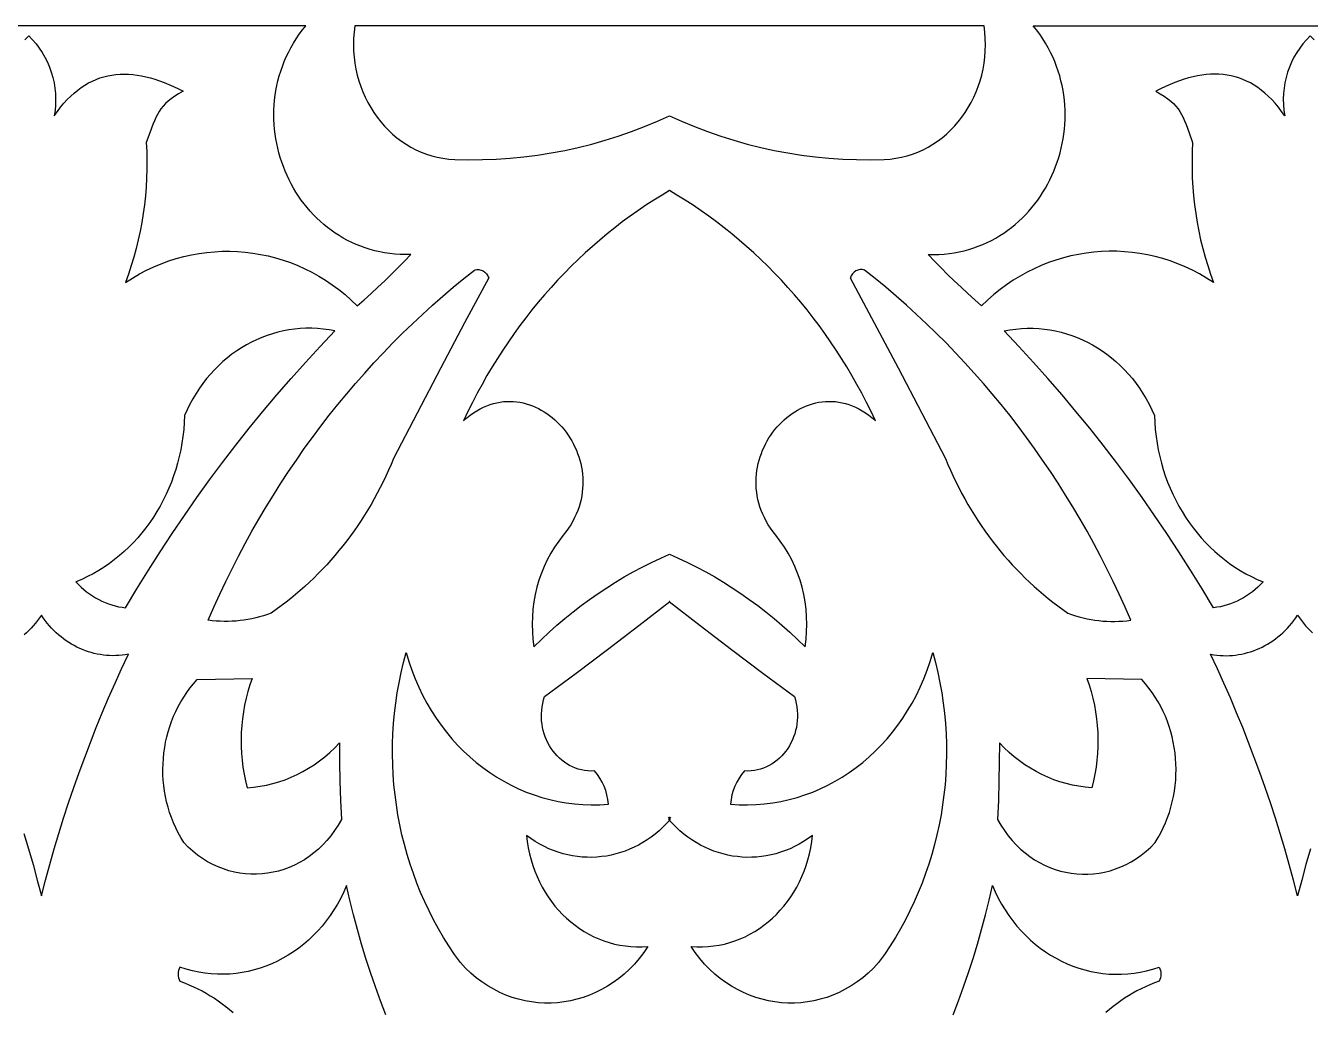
# Model space of a CAD drawing. Extents: x -3069 to -2029, y 258 to 1298.
# Drawn here: x -2593.2 to -2505.4, y 355.4 to 422.8 of the extents above; entities that cross this region are included whole.
import ezdxf

# ---------------------------------------------------------------- set-up
doc = ezdxf.new("R2010")
doc.units = 0
doc.layers.add('LAYER_1', color=18, linetype='CONTINUOUS')

msp = doc.modelspace()

# ---------------------------------------------------------------- linework, layer by layer
at = {"layer": 'LAYER_1'}
for points in [[(-2593.243, 421.8), (-2592.983, 422.063), (-2592.723, 421.799), (-2592.482, 421.52), (-2592.259, 421.227), (-2592.054, 420.92), (-2591.87, 420.601), (-2591.705, 420.271), (-2591.56, 419.931), (-2591.435, 419.582), (-2591.332, 419.225), (-2591.251, 418.861), (-2591.191, 418.491), (-2591.155, 418.117), (-2591.14, 417.738), (-2591.15, 417.357), (-2591.183, 416.975), (-2591.241, 416.592), (-2591.022, 416.898), (-2590.8, 417.186), (-2590.574, 417.456), (-2590.345, 417.707), (-2590.111, 417.941), (-2589.874, 418.156), (-2589.633, 418.355), (-2589.389, 418.536), (-2589.14, 418.7), (-2588.888, 418.847), (-2588.632, 418.977), (-2588.373, 419.092), (-2588.11, 419.19), (-2587.843, 419.272), (-2587.572, 419.338), (-2587.298, 419.389), (-2587.02, 419.425), (-2586.739, 419.445), (-2586.454, 419.451), (-2586.165, 419.443), (-2585.873, 419.42), (-2585.577, 419.382), (-2585.278, 419.331), (-2584.975, 419.266), (-2584.668, 419.188), (-2584.358, 419.097), (-2584.045, 418.992), (-2583.727, 418.875), (-2583.407, 418.745), (-2583.083, 418.603), (-2582.755, 418.448), (-2582.424, 418.282), (-2582.734, 418.107), (-2583.007, 417.937), (-2583.247, 417.771), (-2583.457, 417.605), (-2583.641, 417.437), (-2583.802, 417.265), (-2583.944, 417.086), (-2584.07, 416.898), (-2584.184, 416.699), (-2584.29, 416.486), (-2584.391, 416.257), (-2584.49, 416.01), (-2584.699, 415.448), (-2584.945, 414.784), (-2584.915, 414.172), (-2584.901, 413.561), (-2584.904, 412.95), (-2584.922, 412.34), (-2584.956, 411.731), (-2585.006, 411.124), (-2585.072, 410.519), (-2585.153, 409.916), (-2585.251, 409.315), (-2585.364, 408.717), (-2585.492, 408.123), (-2585.636, 407.532), (-2585.796, 406.945), (-2585.97, 406.363), (-2586.161, 405.784), (-2586.367, 405.211), (-2585.893, 405.514), (-2585.412, 405.794), (-2584.923, 406.05), (-2584.427, 406.283), (-2583.924, 406.493), (-2583.416, 406.679), (-2582.904, 406.842), (-2582.387, 406.983), (-2581.866, 407.1), (-2581.343, 407.194), (-2580.817, 407.266), (-2580.29, 407.315), (-2579.763, 407.341), (-2579.235, 407.344), (-2578.708, 407.325), (-2578.183, 407.283), (-2577.659, 407.219), (-2577.139, 407.133), (-2576.621, 407.024), (-2576.108, 406.893), (-2575.6, 406.74), (-2575.097, 406.565), (-2574.6, 406.368), (-2574.111, 406.149), (-2573.629, 405.908), (-2573.155, 405.646), (-2572.69, 405.361), (-2572.235, 405.055), (-2571.791, 404.727), (-2571.357, 404.378), (-2570.935, 404.008), (-2570.526, 403.616), (-2570.051, 404.033), (-2569.581, 404.457), (-2569.116, 404.887), (-2568.656, 405.323), (-2568.202, 405.764), (-2567.752, 406.212), (-2567.309, 406.666), (-2566.87, 407.126), (-2567.239, 407.121), (-2567.602, 407.13), (-2567.959, 407.153), (-2568.311, 407.19), (-2568.657, 407.241), (-2568.997, 407.304), (-2569.331, 407.38), (-2569.659, 407.469), (-2569.981, 407.569), (-2570.296, 407.682), (-2570.605, 407.806), (-2570.907, 407.941), (-2571.202, 408.087), (-2571.49, 408.244), (-2571.771, 408.411), (-2572.045, 408.588), (-2572.311, 408.775), (-2572.57, 408.971), (-2572.821, 409.176), (-2573.064, 409.39), (-2573.3, 409.612), (-2573.527, 409.843), (-2573.747, 410.081), (-2573.958, 410.326), (-2574.16, 410.579), (-2574.354, 410.839), (-2574.54, 411.105), (-2574.716, 411.378), (-2574.883, 411.656), (-2575.042, 411.941), (-2575.191, 412.23), (-2575.33, 412.525), (-2575.461, 412.824), (-2575.581, 413.128), (-2575.692, 413.436), (-2575.793, 413.747), (-2575.883, 414.062), (-2575.964, 414.381), (-2576.034, 414.702), (-2576.094, 415.026), (-2576.143, 415.352), (-2576.182, 415.68), (-2576.21, 416.009), (-2576.226, 416.34), (-2576.232, 416.672), (-2576.226, 417.005), (-2576.209, 417.338), (-2576.18, 417.671), (-2576.14, 418.004), (-2576.088, 418.336), (-2576.024, 418.668), (-2575.948, 418.998), (-2575.86, 419.327), (-2575.76, 419.654), (-2575.647, 419.979), (-2575.521, 420.302), (-2575.383, 420.622), (-2575.232, 420.939), (-2575.068, 421.253), (-2574.89, 421.563), (-2574.7, 421.869), (-2574.496, 422.171), (-2574.279, 422.469), (-2574.047, 422.761), (-2592.984, 422.761), (-2611.921, 422.761)], [(-2505.145, 421.8), (-2505.405, 422.063), (-2505.665, 421.799), (-2505.906, 421.52), (-2506.129, 421.227), (-2506.333, 420.92), (-2506.518, 420.601), (-2506.683, 420.271), (-2506.828, 419.931), (-2506.952, 419.582), (-2507.055, 419.225), (-2507.137, 418.861), (-2507.196, 418.491), (-2507.233, 418.117), (-2507.247, 417.738), (-2507.238, 417.357), (-2507.205, 416.975), (-2507.147, 416.592), (-2507.366, 416.898), (-2507.588, 417.186), (-2507.813, 417.456), (-2508.043, 417.707), (-2508.276, 417.941), (-2508.514, 418.156), (-2508.755, 418.355), (-2508.999, 418.536), (-2509.248, 418.7), (-2509.5, 418.847), (-2509.755, 418.977), (-2510.015, 419.092), (-2510.278, 419.19), (-2510.545, 419.272), (-2510.815, 419.338), (-2511.09, 419.389), (-2511.367, 419.425), (-2511.649, 419.445), (-2511.934, 419.451), (-2512.223, 419.443), (-2512.515, 419.42), (-2512.811, 419.382), (-2513.11, 419.331), (-2513.413, 419.266), (-2513.72, 419.188), (-2514.03, 419.097), (-2514.343, 418.992), (-2514.66, 418.875), (-2514.981, 418.745), (-2515.305, 418.603), (-2515.633, 418.448), (-2515.964, 418.282), (-2515.654, 418.107), (-2515.381, 417.937), (-2515.141, 417.771), (-2514.931, 417.605), (-2514.747, 417.437), (-2514.586, 417.265), (-2514.444, 417.086), (-2514.318, 416.898), (-2514.204, 416.699), (-2514.098, 416.486), (-2513.997, 416.257), (-2513.898, 416.01), (-2513.689, 415.448), (-2513.443, 414.784), (-2513.473, 414.172), (-2513.486, 413.561), (-2513.484, 412.95), (-2513.466, 412.34), (-2513.432, 411.731), (-2513.382, 411.124), (-2513.316, 410.519), (-2513.234, 409.916), (-2513.137, 409.315), (-2513.024, 408.717), (-2512.896, 408.123), (-2512.752, 407.532), (-2512.592, 406.945), (-2512.417, 406.363), (-2512.227, 405.784), (-2512.021, 405.211), (-2512.494, 405.514), (-2512.976, 405.794), (-2513.465, 406.05), (-2513.961, 406.283), (-2514.464, 406.493), (-2514.972, 406.679), (-2515.484, 406.842), (-2516.001, 406.983), (-2516.522, 407.1), (-2517.045, 407.194), (-2517.571, 407.266), (-2518.097, 407.315), (-2518.625, 407.341), (-2519.153, 407.344), (-2519.68, 407.325), (-2520.205, 407.283), (-2520.729, 407.219), (-2521.249, 407.133), (-2521.767, 407.024), (-2522.28, 406.893), (-2522.788, 406.74), (-2523.291, 406.565), (-2523.787, 406.368), (-2524.277, 406.149), (-2524.759, 405.908), (-2525.233, 405.646), (-2525.698, 405.361), (-2526.153, 405.055), (-2526.597, 404.727), (-2527.031, 404.378), (-2527.453, 404.008), (-2527.862, 403.616), (-2528.337, 404.033), (-2528.807, 404.457), (-2529.272, 404.887), (-2529.732, 405.323), (-2530.186, 405.764), (-2530.635, 406.212), (-2531.079, 406.666), (-2531.517, 407.126), (-2531.149, 407.121), (-2530.786, 407.13), (-2530.429, 407.153), (-2530.077, 407.19), (-2529.731, 407.241), (-2529.391, 407.304), (-2529.056, 407.38), (-2528.729, 407.469), (-2528.407, 407.569), (-2528.092, 407.682), (-2527.783, 407.806), (-2527.481, 407.941), (-2527.186, 408.087), (-2526.898, 408.244), (-2526.617, 408.411), (-2526.343, 408.588), (-2526.077, 408.775), (-2525.818, 408.971), (-2525.567, 409.176), (-2525.323, 409.39), (-2525.088, 409.612), (-2524.86, 409.843), (-2524.641, 410.081), (-2524.43, 410.326), (-2524.228, 410.579), (-2524.034, 410.839), (-2523.848, 411.105), (-2523.672, 411.378), (-2523.505, 411.656), (-2523.346, 411.941), (-2523.197, 412.23), (-2523.058, 412.525), (-2522.927, 412.824), (-2522.807, 413.128), (-2522.696, 413.436), (-2522.595, 413.747), (-2522.504, 414.062), (-2522.424, 414.381), (-2522.354, 414.702), (-2522.294, 415.026), (-2522.245, 415.352), (-2522.206, 415.68), (-2522.178, 416.009), (-2522.162, 416.34), (-2522.156, 416.672), (-2522.162, 417.005), (-2522.179, 417.338), (-2522.207, 417.671), (-2522.248, 418.004), (-2522.3, 418.336), (-2522.364, 418.668), (-2522.44, 418.998), (-2522.528, 419.327), (-2522.628, 419.654), (-2522.741, 419.979), (-2522.867, 420.302), (-2523.005, 420.622), (-2523.156, 420.939), (-2523.32, 421.253), (-2523.498, 421.563), (-2523.688, 421.869), (-2523.892, 422.171), (-2524.109, 422.469), (-2524.34, 422.761), (-2505.404, 422.761), (-2486.467, 422.761)], [(-2593.308, 367.544), (-2592.992, 366.488), (-2592.687, 365.428), (-2592.396, 364.364), (-2592.117, 363.294), (-2591.838, 364.364), (-2591.546, 365.428), (-2591.242, 366.488), (-2590.926, 367.544), (-2590.597, 368.595), (-2590.255, 369.64), (-2589.902, 370.681), (-2589.536, 371.717), (-2589.157, 372.747), (-2588.767, 373.772), (-2588.364, 374.791), (-2587.95, 375.805), (-2587.523, 376.813), (-2587.084, 377.814), (-2586.633, 378.81), (-2586.171, 379.799), (-2586.385, 379.763), (-2586.6, 379.735), (-2586.814, 379.715), (-2587.028, 379.704), (-2587.241, 379.701), (-2587.453, 379.706), (-2587.665, 379.72), (-2587.875, 379.742), (-2588.084, 379.771), (-2588.292, 379.809), (-2588.498, 379.855), (-2588.702, 379.908), (-2588.904, 379.969), (-2589.104, 380.038), (-2589.301, 380.114), (-2589.496, 380.197), (-2589.688, 380.288), (-2589.877, 380.387), (-2590.064, 380.492), (-2590.246, 380.605), (-2590.426, 380.724), (-2590.601, 380.851), (-2590.773, 380.984), (-2590.941, 381.124), (-2591.104, 381.271), (-2591.264, 381.425), (-2591.418, 381.585), (-2591.568, 381.751), (-2591.713, 381.924), (-2591.853, 382.103), (-2591.988, 382.288), (-2592.117, 382.48), (-2592.246, 382.288), (-2592.381, 382.103), (-2592.521, 381.924), (-2592.666, 381.751), (-2592.816, 381.585), (-2592.97, 381.425), (-2593.129, 381.271), (-2593.293, 381.124)], [(-2505.396, 366.488), (-2505.7, 365.428), (-2505.992, 364.364), (-2506.271, 363.294), (-2506.55, 364.364), (-2506.842, 365.428), (-2507.146, 366.488), (-2507.462, 367.544), (-2507.791, 368.595), (-2508.132, 369.64), (-2508.486, 370.681), (-2508.852, 371.717), (-2509.23, 372.747), (-2509.621, 373.772), (-2510.023, 374.791), (-2510.438, 375.805), (-2510.865, 376.813), (-2511.304, 377.814), (-2511.755, 378.81), (-2512.217, 379.799), (-2512.003, 379.763), (-2511.788, 379.735), (-2511.574, 379.715), (-2511.36, 379.704), (-2511.147, 379.701), (-2510.935, 379.706), (-2510.723, 379.72), (-2510.513, 379.742), (-2510.304, 379.771), (-2510.096, 379.809), (-2509.89, 379.855), (-2509.686, 379.908), (-2509.484, 379.969), (-2509.284, 380.038), (-2509.087, 380.114), (-2508.892, 380.197), (-2508.7, 380.288), (-2508.51, 380.387), (-2508.324, 380.492), (-2508.142, 380.605), (-2507.962, 380.724), (-2507.787, 380.851), (-2507.615, 380.984), (-2507.447, 381.124), (-2507.283, 381.271), (-2507.124, 381.425), (-2506.97, 381.585), (-2506.82, 381.751), (-2506.675, 381.924), (-2506.535, 382.103), (-2506.4, 382.288), (-2506.271, 382.48), (-2506.142, 382.288), (-2506.007, 382.103), (-2505.867, 381.924), (-2505.722, 381.751), (-2505.572, 381.585), (-2505.418, 381.425), (-2505.258, 381.271)], [(-2568.576, 355.162), (-2568.944, 356.112), (-2569.294, 357.07), (-2569.628, 358.036), (-2569.944, 359.01), (-2570.242, 359.993), (-2570.524, 360.982), (-2570.787, 361.979), (-2571.033, 362.983), (-2571.261, 363.994), (-2571.453, 363.554), (-2571.662, 363.128), (-2571.886, 362.717), (-2572.126, 362.32), (-2572.381, 361.938), (-2572.65, 361.572), (-2572.933, 361.221), (-2573.229, 360.887), (-2573.537, 360.568), (-2573.857, 360.267), (-2574.188, 359.982), (-2574.529, 359.714), (-2574.881, 359.463), (-2575.242, 359.231), (-2575.611, 359.016), (-2575.989, 358.82), (-2576.375, 358.642), (-2576.767, 358.483), (-2577.165, 358.344), (-2577.57, 358.224), (-2577.979, 358.123), (-2578.393, 358.043), (-2578.811, 357.983), (-2579.232, 357.944), (-2579.656, 357.926), (-2580.082, 357.929), (-2580.51, 357.954), (-2580.938, 358.001), (-2581.367, 358.07), (-2581.796, 358.161), (-2582.223, 358.275), (-2582.649, 358.412), (-2582.703, 358.299), (-2582.742, 358.181), (-2582.765, 358.059), (-2582.773, 357.936), (-2582.765, 357.812), (-2582.742, 357.69), (-2582.703, 357.572), (-2582.649, 357.459), (-2582.337, 357.341), (-2582.029, 357.214), (-2581.727, 357.078), (-2581.43, 356.935), (-2581.138, 356.783), (-2580.852, 356.624), (-2580.571, 356.457), (-2580.296, 356.282), (-2580.026, 356.1), (-2579.762, 355.911), (-2579.504, 355.715), (-2579.252, 355.512), (-2579.005, 355.302)], [(-2529.811, 355.162), (-2529.444, 356.112), (-2529.094, 357.07), (-2528.76, 358.036), (-2528.444, 359.01), (-2528.145, 359.993), (-2527.864, 360.982), (-2527.601, 361.979), (-2527.355, 362.983), (-2527.127, 363.994), (-2526.935, 363.554), (-2526.726, 363.128), (-2526.502, 362.717), (-2526.261, 362.32), (-2526.007, 361.938), (-2525.737, 361.572), (-2525.455, 361.221), (-2525.159, 360.887), (-2524.851, 360.568), (-2524.531, 360.267), (-2524.2, 359.982), (-2523.859, 359.714), (-2523.507, 359.463), (-2523.146, 359.231), (-2522.776, 359.016), (-2522.399, 358.82), (-2522.013, 358.642), (-2521.621, 358.483), (-2521.222, 358.344), (-2520.818, 358.224), (-2520.409, 358.123), (-2519.995, 358.043), (-2519.577, 357.983), (-2519.155, 357.944), (-2518.731, 357.926), (-2518.305, 357.929), (-2517.878, 357.954), (-2517.449, 358.001), (-2517.021, 358.07), (-2516.592, 358.161), (-2516.165, 358.275), (-2515.739, 358.412), (-2515.684, 358.299), (-2515.646, 358.181), (-2515.623, 358.059), (-2515.615, 357.936), (-2515.623, 357.812), (-2515.646, 357.69), (-2515.684, 357.572), (-2515.739, 357.459), (-2516.051, 357.341), (-2516.359, 357.214), (-2516.661, 357.078), (-2516.958, 356.935), (-2517.25, 356.783), (-2517.536, 356.624), (-2517.817, 356.457), (-2518.092, 356.282), (-2518.362, 356.1), (-2518.626, 355.911), (-2518.884, 355.715), (-2519.136, 355.512), (-2519.383, 355.302)]]:
    msp.add_lwpolyline(points, dxfattribs=at)
for points in [[(-2549.194, 416.595), (-2548.371, 416.227), (-2547.487, 415.862), (-2546.595, 415.524), (-2545.695, 415.213), (-2544.789, 414.928), (-2543.877, 414.671), (-2542.958, 414.441), (-2542.035, 414.238), (-2541.106, 414.063), (-2540.174, 413.916), (-2539.237, 413.796), (-2538.297, 413.704), (-2537.355, 413.64), (-2536.41, 413.604), (-2535.463, 413.597), (-2534.515, 413.618), (-2534.112, 413.646), (-2533.717, 413.697), (-2533.329, 413.771), (-2532.949, 413.868), (-2532.579, 413.986), (-2532.217, 414.124), (-2531.865, 414.283), (-2531.524, 414.462), (-2531.193, 414.659), (-2530.873, 414.874), (-2530.566, 415.107), (-2530.27, 415.356), (-2529.987, 415.621), (-2529.717, 415.901), (-2529.462, 416.196), (-2529.22, 416.505), (-2528.993, 416.827), (-2528.781, 417.161), (-2528.585, 417.508), (-2528.405, 417.865), (-2528.242, 418.232), (-2528.097, 418.61), (-2527.969, 418.996), (-2527.859, 419.39), (-2527.768, 419.793), (-2527.696, 420.202), (-2527.644, 420.617), (-2527.612, 421.037), (-2527.601, 421.463), (-2527.611, 421.892), (-2527.643, 422.325), (-2527.697, 422.761), (-2549.194, 422.761), (-2570.691, 422.761), (-2570.745, 422.325), (-2570.777, 421.892), (-2570.787, 421.463), (-2570.776, 421.037), (-2570.744, 420.617), (-2570.692, 420.202), (-2570.62, 419.793), (-2570.529, 419.39), (-2570.419, 418.996), (-2570.291, 418.61), (-2570.145, 418.232), (-2569.982, 417.865), (-2569.803, 417.508), (-2569.607, 417.161), (-2569.395, 416.827), (-2569.168, 416.505), (-2568.926, 416.196), (-2568.67, 415.901), (-2568.401, 415.621), (-2568.118, 415.356), (-2567.822, 415.107), (-2567.514, 414.874), (-2567.195, 414.659), (-2566.864, 414.462), (-2566.523, 414.283), (-2566.171, 414.124), (-2565.809, 413.986), (-2565.438, 413.868), (-2565.059, 413.771), (-2564.671, 413.697), (-2564.276, 413.646), (-2563.873, 413.618), (-2562.925, 413.597), (-2561.978, 413.604), (-2561.033, 413.64), (-2560.091, 413.704), (-2559.151, 413.796), (-2558.214, 413.916), (-2557.282, 414.063), (-2556.353, 414.238), (-2555.43, 414.441), (-2554.511, 414.671), (-2553.599, 414.928), (-2552.693, 415.213), (-2551.793, 415.524), (-2550.901, 415.862), (-2550.016, 416.227)], [(-2549.194, 386.639), (-2548.593, 386.372), (-2547.961, 386.072), (-2547.335, 385.757), (-2546.716, 385.427), (-2546.105, 385.081), (-2545.501, 384.72), (-2544.905, 384.344), (-2544.317, 383.953), (-2543.738, 383.547), (-2543.166, 383.127), (-2542.604, 382.693), (-2542.051, 382.244), (-2541.506, 381.781), (-2540.972, 381.305), (-2540.447, 380.814), (-2539.932, 380.31), (-2539.864, 380.825), (-2539.824, 381.34), (-2539.811, 381.855), (-2539.824, 382.367), (-2539.863, 382.877), (-2539.928, 383.382), (-2540.019, 383.882), (-2540.135, 384.375), (-2540.275, 384.859), (-2540.441, 385.335), (-2540.63, 385.801), (-2540.844, 386.255), (-2541.081, 386.697), (-2541.341, 387.125), (-2541.625, 387.537), (-2541.931, 387.934), (-2542.117, 388.17), (-2542.287, 388.408), (-2542.443, 388.649), (-2542.585, 388.892), (-2542.712, 389.137), (-2542.826, 389.384), (-2542.926, 389.632), (-2543.013, 389.881), (-2543.087, 390.13), (-2543.149, 390.38), (-2543.198, 390.63), (-2543.235, 390.879), (-2543.26, 391.128), (-2543.273, 391.376), (-2543.275, 391.623), (-2543.266, 391.869), (-2543.247, 392.112), (-2543.216, 392.353), (-2543.176, 392.592), (-2543.125, 392.828), (-2543.065, 393.061), (-2542.996, 393.291), (-2542.917, 393.517), (-2542.829, 393.739), (-2542.733, 393.956), (-2542.628, 394.169), (-2542.515, 394.377), (-2542.395, 394.58), (-2542.267, 394.777), (-2542.131, 394.969), (-2541.989, 395.154), (-2541.839, 395.332), (-2541.684, 395.504), (-2541.522, 395.669), (-2541.354, 395.826), (-2541.181, 395.976), (-2541.002, 396.117), (-2540.818, 396.251), (-2540.629, 396.375), (-2540.436, 396.49), (-2540.238, 396.597), (-2540.036, 396.693), (-2539.831, 396.78), (-2539.622, 396.857), (-2539.41, 396.922), (-2539.195, 396.978), (-2538.977, 397.022), (-2538.756, 397.054), (-2538.534, 397.075), (-2538.31, 397.083), (-2538.084, 397.08), (-2537.856, 397.063), (-2537.628, 397.034), (-2537.399, 396.991), (-2537.169, 396.935), (-2536.939, 396.864), (-2536.709, 396.78), (-2536.48, 396.68), (-2536.251, 396.566), (-2536.022, 396.437), (-2535.795, 396.292), (-2535.569, 396.132), (-2535.345, 395.955), (-2535.123, 395.762), (-2535.422, 396.394), (-2535.732, 397.017), (-2536.052, 397.633), (-2536.383, 398.241), (-2536.724, 398.841), (-2537.074, 399.433), (-2537.434, 400.016), (-2537.804, 400.591), (-2538.184, 401.157), (-2538.573, 401.715), (-2538.971, 402.263), (-2539.379, 402.803), (-2539.795, 403.334), (-2540.221, 403.855), (-2540.655, 404.367), (-2541.098, 404.87), (-2541.549, 405.362), (-2542.009, 405.846), (-2542.477, 406.319), (-2542.953, 406.782), (-2543.437, 407.236), (-2543.928, 407.679), (-2544.428, 408.112), (-2544.935, 408.534), (-2545.449, 408.945), (-2545.971, 409.346), (-2546.5, 409.736), (-2547.036, 410.116), (-2547.579, 410.484), (-2548.129, 410.84), (-2548.685, 411.186), (-2549.194, 411.488), (-2549.703, 411.186), (-2550.259, 410.84), (-2550.809, 410.484), (-2551.352, 410.116), (-2551.888, 409.736), (-2552.417, 409.346), (-2552.938, 408.945), (-2553.453, 408.534), (-2553.96, 408.112), (-2554.459, 407.679), (-2554.951, 407.236), (-2555.435, 406.782), (-2555.911, 406.319), (-2556.379, 405.846), (-2556.839, 405.362), (-2557.29, 404.87), (-2557.733, 404.367), (-2558.167, 403.855), (-2558.592, 403.334), (-2559.009, 402.803), (-2559.416, 402.263), (-2559.815, 401.715), (-2560.204, 401.157), (-2560.583, 400.591), (-2560.954, 400.016), (-2561.314, 399.433), (-2561.664, 398.841), (-2562.005, 398.241), (-2562.335, 397.633), (-2562.656, 397.017), (-2562.966, 396.394), (-2563.265, 395.762), (-2563.043, 395.955), (-2562.818, 396.132), (-2562.593, 396.292), (-2562.365, 396.437), (-2562.137, 396.566), (-2561.908, 396.68), (-2561.678, 396.78), (-2561.449, 396.864), (-2561.219, 396.935), (-2560.989, 396.991), (-2560.76, 397.034), (-2560.531, 397.063), (-2560.304, 397.08), (-2560.078, 397.083), (-2559.854, 397.075), (-2559.631, 397.054), (-2559.411, 397.022), (-2559.193, 396.978), (-2558.978, 396.922), (-2558.766, 396.857), (-2558.557, 396.78), (-2558.351, 396.693), (-2558.15, 396.597), (-2557.952, 396.49), (-2557.759, 396.375), (-2557.57, 396.251), (-2557.386, 396.117), (-2557.207, 395.976), (-2557.034, 395.826), (-2556.866, 395.669), (-2556.704, 395.504), (-2556.548, 395.332), (-2556.399, 395.154), (-2556.257, 394.969), (-2556.121, 394.777), (-2555.993, 394.58), (-2555.873, 394.377), (-2555.76, 394.169), (-2555.655, 393.956), (-2555.559, 393.739), (-2555.471, 393.517), (-2555.392, 393.291), (-2555.323, 393.061), (-2555.263, 392.828), (-2555.212, 392.592), (-2555.172, 392.353), (-2555.141, 392.112), (-2555.122, 391.869), (-2555.113, 391.623), (-2555.115, 391.376), (-2555.128, 391.128), (-2555.153, 390.879), (-2555.19, 390.63), (-2555.239, 390.38), (-2555.301, 390.13), (-2555.375, 389.881), (-2555.462, 389.632), (-2555.562, 389.384), (-2555.676, 389.137), (-2555.803, 388.892), (-2555.945, 388.649), (-2556.101, 388.408), (-2556.271, 388.17), (-2556.457, 387.934), (-2556.763, 387.537), (-2557.046, 387.125), (-2557.307, 386.697), (-2557.544, 386.255), (-2557.758, 385.801), (-2557.947, 385.335), (-2558.113, 384.859), (-2558.253, 384.375), (-2558.369, 383.882), (-2558.46, 383.382), (-2558.525, 382.877), (-2558.564, 382.367), (-2558.577, 381.855), (-2558.564, 381.34), (-2558.523, 380.825), (-2558.456, 380.31), (-2557.941, 380.814), (-2557.416, 381.305), (-2556.881, 381.781), (-2556.337, 382.244), (-2555.784, 382.693), (-2555.221, 383.127), (-2554.65, 383.547), (-2554.071, 383.953), (-2553.483, 384.344), (-2552.887, 384.72), (-2552.283, 385.081), (-2551.672, 385.427), (-2551.053, 385.757), (-2550.427, 386.072), (-2549.794, 386.372)], [(-2576.413, 382.615), (-2576.673, 382.521), (-2576.935, 382.435), (-2577.199, 382.357), (-2577.465, 382.288), (-2577.732, 382.228), (-2578.001, 382.175), (-2578.27, 382.132), (-2578.541, 382.097), (-2578.812, 382.07), (-2579.084, 382.052), (-2579.357, 382.043), (-2579.63, 382.042), (-2579.903, 382.05), (-2580.176, 382.066), (-2580.448, 382.091), (-2580.721, 382.125), (-2580.33, 383.018), (-2579.927, 383.903), (-2579.512, 384.78), (-2579.084, 385.648), (-2578.644, 386.509), (-2578.191, 387.361), (-2577.727, 388.204), (-2577.251, 389.038), (-2576.762, 389.864), (-2576.262, 390.68), (-2575.751, 391.488), (-2575.228, 392.286), (-2574.693, 393.074), (-2574.147, 393.853), (-2573.59, 394.622), (-2573.022, 395.381), (-2572.443, 396.13), (-2571.853, 396.868), (-2571.252, 397.597), (-2570.641, 398.315), (-2570.019, 399.022), (-2569.387, 399.718), (-2568.745, 400.403), (-2568.092, 401.078), (-2567.429, 401.741), (-2566.757, 402.392), (-2566.074, 403.032), (-2565.382, 403.661), (-2564.68, 404.277), (-2563.968, 404.882), (-2563.247, 405.474), (-2562.517, 406.054), (-2562.442, 406.075), (-2562.367, 406.088), (-2562.292, 406.092), (-2562.217, 406.089), (-2562.144, 406.078), (-2562.073, 406.059), (-2561.937, 406.001), (-2561.813, 405.917), (-2561.705, 405.807), (-2561.616, 405.675), (-2561.58, 405.601), (-2561.55, 405.523), (-2563.192, 402.449), (-2564.822, 399.367), (-2566.44, 396.277), (-2568.045, 393.18), (-2568.214, 392.773), (-2568.39, 392.37), (-2568.573, 391.972), (-2568.762, 391.578), (-2568.957, 391.188), (-2569.159, 390.803), (-2569.367, 390.422), (-2569.581, 390.045), (-2569.802, 389.674), (-2570.028, 389.307), (-2570.261, 388.945), (-2570.5, 388.588), (-2570.744, 388.236), (-2570.994, 387.889), (-2571.25, 387.547), (-2571.512, 387.21), (-2571.779, 386.879), (-2572.052, 386.554), (-2572.33, 386.233), (-2572.613, 385.919), (-2572.902, 385.61), (-2573.197, 385.307), (-2573.496, 385.01), (-2573.8, 384.719), (-2574.11, 384.434), (-2574.425, 384.155), (-2574.744, 383.882), (-2575.068, 383.616), (-2575.397, 383.356), (-2575.731, 383.102), (-2576.07, 382.855)], [(-2521.975, 382.615), (-2521.715, 382.521), (-2521.453, 382.435), (-2521.189, 382.357), (-2520.923, 382.288), (-2520.656, 382.228), (-2520.387, 382.175), (-2520.118, 382.132), (-2519.847, 382.097), (-2519.576, 382.07), (-2519.303, 382.052), (-2519.031, 382.043), (-2518.758, 382.042), (-2518.485, 382.05), (-2518.212, 382.066), (-2517.94, 382.091), (-2517.667, 382.125), (-2518.058, 383.018), (-2518.461, 383.903), (-2518.876, 384.78), (-2519.304, 385.648), (-2519.744, 386.509), (-2520.197, 387.361), (-2520.661, 388.204), (-2521.137, 389.038), (-2521.626, 389.864), (-2522.126, 390.68), (-2522.637, 391.488), (-2523.16, 392.286), (-2523.695, 393.074), (-2524.241, 393.853), (-2524.798, 394.622), (-2525.366, 395.381), (-2525.945, 396.13), (-2526.535, 396.868), (-2527.135, 397.597), (-2527.747, 398.315), (-2528.368, 399.022), (-2529.001, 399.718), (-2529.643, 400.403), (-2530.296, 401.078), (-2530.959, 401.741), (-2531.631, 402.392), (-2532.314, 403.032), (-2533.006, 403.661), (-2533.708, 404.277), (-2534.42, 404.882), (-2535.141, 405.474), (-2535.871, 406.054), (-2535.946, 406.075), (-2536.021, 406.088), (-2536.096, 406.092), (-2536.171, 406.089), (-2536.244, 406.078), (-2536.315, 406.059), (-2536.451, 406.001), (-2536.575, 405.917), (-2536.683, 405.807), (-2536.772, 405.675), (-2536.808, 405.601), (-2536.838, 405.523), (-2535.196, 402.449), (-2533.566, 399.367), (-2531.948, 396.277), (-2530.343, 393.18), (-2530.174, 392.773), (-2529.998, 392.37), (-2529.815, 391.972), (-2529.626, 391.578), (-2529.431, 391.188), (-2529.229, 390.803), (-2529.021, 390.422), (-2528.806, 390.045), (-2528.586, 389.674), (-2528.359, 389.307), (-2528.127, 388.945), (-2527.888, 388.588), (-2527.644, 388.236), (-2527.394, 387.889), (-2527.138, 387.547), (-2526.876, 387.21), (-2526.609, 386.879), (-2526.336, 386.554), (-2526.058, 386.233), (-2525.774, 385.919), (-2525.485, 385.61), (-2525.191, 385.307), (-2524.892, 385.01), (-2524.587, 384.719), (-2524.278, 384.434), (-2523.963, 384.155), (-2523.644, 383.882), (-2523.32, 383.616), (-2522.99, 383.356), (-2522.657, 383.102), (-2522.318, 382.855)], [(-2572.063, 401.897), (-2572.459, 401.97), (-2572.855, 402.025), (-2573.249, 402.061), (-2573.643, 402.078), (-2574.035, 402.078), (-2574.424, 402.059), (-2574.811, 402.023), (-2575.195, 401.969), (-2575.576, 401.899), (-2575.952, 401.811), (-2576.324, 401.707), (-2576.692, 401.586), (-2577.053, 401.449), (-2577.41, 401.296), (-2577.76, 401.128), (-2578.103, 400.944), (-2578.44, 400.745), (-2578.769, 400.531), (-2579.09, 400.302), (-2579.402, 400.059), (-2579.706, 399.802), (-2580, 399.531), (-2580.285, 399.247), (-2580.56, 398.948), (-2580.824, 398.637), (-2581.077, 398.313), (-2581.318, 397.976), (-2581.548, 397.627), (-2581.765, 397.266), (-2581.969, 396.892), (-2582.16, 396.507), (-2582.337, 396.111), (-2582.356, 395.634), (-2582.392, 395.161), (-2582.443, 394.692), (-2582.511, 394.228), (-2582.594, 393.769), (-2582.692, 393.315), (-2582.805, 392.867), (-2582.933, 392.426), (-2583.076, 391.991), (-2583.232, 391.564), (-2583.403, 391.143), (-2583.588, 390.731), (-2583.786, 390.327), (-2583.997, 389.931), (-2584.221, 389.545), (-2584.458, 389.168), (-2584.707, 388.801), (-2584.969, 388.444), (-2585.242, 388.098), (-2585.527, 387.762), (-2585.824, 387.439), (-2586.131, 387.127), (-2586.45, 386.827), (-2586.779, 386.54), (-2587.119, 386.265), (-2587.468, 386.004), (-2587.828, 385.757), (-2588.197, 385.525), (-2588.576, 385.306), (-2588.963, 385.103), (-2589.36, 384.915), (-2589.765, 384.743), (-2589.589, 384.56), (-2589.407, 384.387), (-2589.219, 384.222), (-2589.026, 384.066), (-2588.826, 383.92), (-2588.622, 383.784), (-2588.413, 383.657), (-2588.2, 383.539), (-2587.982, 383.432), (-2587.76, 383.335), (-2587.534, 383.248), (-2587.305, 383.172), (-2587.073, 383.106), (-2586.838, 383.051), (-2586.6, 383.007), (-2586.36, 382.973), (-2585.591, 384.264), (-2584.805, 385.541), (-2584.001, 386.804), (-2583.18, 388.054), (-2582.343, 389.289), (-2581.489, 390.511), (-2580.618, 391.717), (-2579.731, 392.91), (-2578.828, 394.087), (-2577.908, 395.25), (-2576.973, 396.397), (-2576.022, 397.528), (-2575.055, 398.645), (-2574.073, 399.745), (-2573.075, 400.829)], [(-2526.325, 401.897), (-2525.929, 401.97), (-2525.533, 402.025), (-2525.138, 402.061), (-2524.745, 402.078), (-2524.353, 402.078), (-2523.964, 402.059), (-2523.577, 402.023), (-2523.193, 401.969), (-2522.812, 401.899), (-2522.436, 401.811), (-2522.064, 401.707), (-2521.696, 401.586), (-2521.334, 401.449), (-2520.978, 401.296), (-2520.628, 401.128), (-2520.285, 400.944), (-2519.948, 400.745), (-2519.619, 400.531), (-2519.298, 400.302), (-2518.986, 400.059), (-2518.682, 399.802), (-2518.388, 399.531), (-2518.103, 399.247), (-2517.828, 398.948), (-2517.564, 398.637), (-2517.311, 398.313), (-2517.07, 397.976), (-2516.84, 397.627), (-2516.623, 397.266), (-2516.419, 396.892), (-2516.228, 396.507), (-2516.051, 396.111), (-2516.031, 395.634), (-2515.996, 395.161), (-2515.944, 394.692), (-2515.877, 394.228), (-2515.794, 393.769), (-2515.696, 393.315), (-2515.583, 392.867), (-2515.455, 392.426), (-2515.312, 391.991), (-2515.156, 391.564), (-2514.985, 391.143), (-2514.8, 390.731), (-2514.602, 390.327), (-2514.391, 389.931), (-2514.167, 389.545), (-2513.93, 389.168), (-2513.681, 388.801), (-2513.419, 388.444), (-2513.146, 388.098), (-2512.861, 387.762), (-2512.564, 387.439), (-2512.257, 387.127), (-2511.938, 386.827), (-2511.609, 386.54), (-2511.269, 386.265), (-2510.92, 386.004), (-2510.56, 385.757), (-2510.191, 385.525), (-2509.812, 385.306), (-2509.425, 385.103), (-2509.028, 384.915), (-2508.623, 384.743), (-2508.799, 384.56), (-2508.981, 384.387), (-2509.169, 384.222), (-2509.362, 384.066), (-2509.561, 383.92), (-2509.766, 383.784), (-2509.975, 383.657), (-2510.188, 383.539), (-2510.406, 383.432), (-2510.628, 383.335), (-2510.854, 383.248), (-2511.083, 383.172), (-2511.315, 383.106), (-2511.55, 383.051), (-2511.788, 383.007), (-2512.027, 382.973), (-2512.797, 384.264), (-2513.583, 385.541), (-2514.387, 386.804), (-2515.207, 388.054), (-2516.045, 389.289), (-2516.899, 390.511), (-2517.77, 391.717), (-2518.657, 392.91), (-2519.56, 394.087), (-2520.48, 395.25), (-2521.415, 396.397), (-2522.366, 397.528), (-2523.333, 398.645), (-2524.315, 399.745), (-2525.312, 400.829)], [(-2549.194, 368.582), (-2549.27, 368.666), (-2549.272, 368.664), (-2549.15, 368.49), (-2549.391, 368.224), (-2549.642, 367.971), (-2549.901, 367.733), (-2550.169, 367.509), (-2550.444, 367.3), (-2550.726, 367.104), (-2551.015, 366.923), (-2551.31, 366.757), (-2551.61, 366.605), (-2551.916, 366.468), (-2552.226, 366.346), (-2552.541, 366.239), (-2552.86, 366.148), (-2553.181, 366.071), (-2553.506, 366.009), (-2553.832, 365.964), (-2554.16, 365.933), (-2554.49, 365.918), (-2554.82, 365.92), (-2555.151, 365.937), (-2555.481, 365.969), (-2555.811, 366.019), (-2556.139, 366.084), (-2556.466, 366.165), (-2556.79, 366.263), (-2557.112, 366.378), (-2557.431, 366.509), (-2557.746, 366.657), (-2558.057, 366.822), (-2558.363, 367.004), (-2558.664, 367.203), (-2558.959, 367.419), (-2558.911, 366.992), (-2558.844, 366.572), (-2558.759, 366.16), (-2558.656, 365.757), (-2558.536, 365.363), (-2558.399, 364.978), (-2558.247, 364.603), (-2558.078, 364.239), (-2557.894, 363.886), (-2557.696, 363.543), (-2557.484, 363.213), (-2557.258, 362.895), (-2557.018, 362.59), (-2556.767, 362.298), (-2556.503, 362.019), (-2556.228, 361.755), (-2555.941, 361.505), (-2555.644, 361.271), (-2555.337, 361.052), (-2555.021, 360.849), (-2554.695, 360.662), (-2554.361, 360.493), (-2554.019, 360.341), (-2553.67, 360.206), (-2553.313, 360.09), (-2552.95, 359.993), (-2552.581, 359.916), (-2552.207, 359.858), (-2551.828, 359.82), (-2551.444, 359.803), (-2551.057, 359.807), (-2550.666, 359.833), (-2550.958, 359.406), (-2551.268, 359.003), (-2551.594, 358.625), (-2551.935, 358.272), (-2552.29, 357.943), (-2552.659, 357.639), (-2553.039, 357.36), (-2553.431, 357.106), (-2553.833, 356.877), (-2554.243, 356.673), (-2554.662, 356.494), (-2555.088, 356.341), (-2555.519, 356.213), (-2555.956, 356.111), (-2556.396, 356.034), (-2556.839, 355.982), (-2557.284, 355.957), (-2557.73, 355.957), (-2558.176, 355.983), (-2558.621, 356.035), (-2559.063, 356.114), (-2559.502, 356.218), (-2559.936, 356.349), (-2560.366, 356.506), (-2560.789, 356.69), (-2561.204, 356.9), (-2561.611, 357.137), (-2562.009, 357.401), (-2562.396, 357.691), (-2562.772, 358.008), (-2563.135, 358.352), (-2563.484, 358.724), (-2563.886, 359.287), (-2564.269, 359.861), (-2564.636, 360.446), (-2564.984, 361.042), (-2565.315, 361.647), (-2565.627, 362.262), (-2565.922, 362.885), (-2566.198, 363.517), (-2566.457, 364.157), (-2566.697, 364.804), (-2566.919, 365.458), (-2567.122, 366.118), (-2567.307, 366.784), (-2567.473, 367.456), (-2567.62, 368.133), (-2567.749, 368.814), (-2567.859, 369.499), (-2567.95, 370.188), (-2568.022, 370.88), (-2568.074, 371.574), (-2568.108, 372.27), (-2568.122, 372.968), (-2568.117, 373.667), (-2568.092, 374.366), (-2568.048, 375.066), (-2567.985, 375.765), (-2567.901, 376.463), (-2567.798, 377.16), (-2567.675, 377.855), (-2567.532, 378.548), (-2567.369, 379.237), (-2567.185, 379.924), (-2567.005, 379.311), (-2566.802, 378.712), (-2566.576, 378.128), (-2566.33, 377.558), (-2566.063, 377.004), (-2565.776, 376.466), (-2565.47, 375.943), (-2565.144, 375.438), (-2564.801, 374.949), (-2564.441, 374.479), (-2564.063, 374.026), (-2563.67, 373.592), (-2563.26, 373.177), (-2562.836, 372.782), (-2562.398, 372.407), (-2561.946, 372.052), (-2561.48, 371.719), (-2561.003, 371.406), (-2560.514, 371.116), (-2560.013, 370.848), (-2559.502, 370.603), (-2558.982, 370.381), (-2558.452, 370.184), (-2557.913, 370.01), (-2557.366, 369.862), (-2556.812, 369.738), (-2556.252, 369.641), (-2555.685, 369.569), (-2555.113, 369.524), (-2554.536, 369.507), (-2553.955, 369.517), (-2553.371, 369.555), (-2553.404, 369.874), (-2553.464, 370.186), (-2553.549, 370.49), (-2553.658, 370.784), (-2553.79, 371.065), (-2553.945, 371.333), (-2554.123, 371.586), (-2554.321, 371.821), (-2554.551, 371.816), (-2554.776, 371.827), (-2554.997, 371.854), (-2555.212, 371.896), (-2555.423, 371.952), (-2555.627, 372.022), (-2555.825, 372.105), (-2556.017, 372.201), (-2556.202, 372.309), (-2556.379, 372.429), (-2556.549, 372.56), (-2556.711, 372.702), (-2556.865, 372.854), (-2557.01, 373.015), (-2557.146, 373.185), (-2557.273, 373.363), (-2557.39, 373.55), (-2557.496, 373.743), (-2557.593, 373.944), (-2557.678, 374.15), (-2557.752, 374.363), (-2557.815, 374.58), (-2557.866, 374.803), (-2557.904, 375.029), (-2557.93, 375.259), (-2557.943, 375.492), (-2557.943, 375.727), (-2557.928, 375.964), (-2557.9, 376.203), (-2557.857, 376.442), (-2557.8, 376.682), (-2557.727, 376.921), (-2555.568, 378.516), (-2553.42, 380.128), (-2551.286, 381.758), (-2549.165, 383.408), (-2549.168, 383.409), (-2549.194, 383.408), (-2549.22, 383.409), (-2549.223, 383.408), (-2547.102, 381.758), (-2544.967, 380.128), (-2542.82, 378.516), (-2540.661, 376.921), (-2540.588, 376.682), (-2540.531, 376.442), (-2540.488, 376.203), (-2540.459, 375.964), (-2540.445, 375.727), (-2540.445, 375.492), (-2540.458, 375.259), (-2540.483, 375.029), (-2540.522, 374.803), (-2540.573, 374.58), (-2540.635, 374.363), (-2540.71, 374.15), (-2540.795, 373.944), (-2540.891, 373.743), (-2540.998, 373.55), (-2541.115, 373.363), (-2541.242, 373.185), (-2541.378, 373.015), (-2541.523, 372.854), (-2541.677, 372.702), (-2541.839, 372.56), (-2542.009, 372.429), (-2542.186, 372.309), (-2542.371, 372.201), (-2542.563, 372.105), (-2542.761, 372.022), (-2542.965, 371.952), (-2543.175, 371.896), (-2543.391, 371.854), (-2543.612, 371.827), (-2543.837, 371.816), (-2544.067, 371.821), (-2544.265, 371.586), (-2544.443, 371.333), (-2544.598, 371.065), (-2544.73, 370.784), (-2544.839, 370.49), (-2544.924, 370.186), (-2544.983, 369.874), (-2545.017, 369.555), (-2544.433, 369.517), (-2543.852, 369.507), (-2543.275, 369.524), (-2542.703, 369.569), (-2542.136, 369.641), (-2541.575, 369.738), (-2541.022, 369.862), (-2540.475, 370.01), (-2539.936, 370.184), (-2539.406, 370.381), (-2538.886, 370.603), (-2538.375, 370.848), (-2537.874, 371.116), (-2537.385, 371.406), (-2536.907, 371.719), (-2536.442, 372.052), (-2535.99, 372.407), (-2535.552, 372.782), (-2535.128, 373.177), (-2534.718, 373.592), (-2534.325, 374.026), (-2533.947, 374.479), (-2533.587, 374.949), (-2533.243, 375.438), (-2532.918, 375.943), (-2532.612, 376.466), (-2532.325, 377.004), (-2532.058, 377.558), (-2531.812, 378.128), (-2531.586, 378.712), (-2531.383, 379.311), (-2531.202, 379.924), (-2531.019, 379.237), (-2530.856, 378.548), (-2530.713, 377.855), (-2530.59, 377.16), (-2530.487, 376.463), (-2530.403, 375.765), (-2530.339, 375.066), (-2530.295, 374.366), (-2530.271, 373.667), (-2530.266, 372.968), (-2530.28, 372.27), (-2530.314, 371.574), (-2530.366, 370.88), (-2530.438, 370.188), (-2530.529, 369.499), (-2530.639, 368.814), (-2530.768, 368.133), (-2530.915, 367.456), (-2531.081, 366.784), (-2531.266, 366.118), (-2531.469, 365.458), (-2531.691, 364.804), (-2531.931, 364.157), (-2532.19, 363.517), (-2532.466, 362.885), (-2532.761, 362.262), (-2533.073, 361.647), (-2533.404, 361.042), (-2533.752, 360.446), (-2534.118, 359.861), (-2534.502, 359.287), (-2534.904, 358.724), (-2535.253, 358.352), (-2535.616, 358.008), (-2535.992, 357.691), (-2536.379, 357.401), (-2536.777, 357.137), (-2537.184, 356.9), (-2537.599, 356.69), (-2538.022, 356.506), (-2538.452, 356.349), (-2538.886, 356.218), (-2539.325, 356.114), (-2539.767, 356.035), (-2540.212, 355.983), (-2540.657, 355.957), (-2541.103, 355.957), (-2541.549, 355.982), (-2541.992, 356.034), (-2542.432, 356.111), (-2542.869, 356.213), (-2543.3, 356.341), (-2543.726, 356.494), (-2544.145, 356.673), (-2544.555, 356.877), (-2544.957, 357.106), (-2545.349, 357.36), (-2545.729, 357.639), (-2546.097, 357.943), (-2546.453, 358.272), (-2546.794, 358.625), (-2547.12, 359.003), (-2547.429, 359.406), (-2547.722, 359.833), (-2547.331, 359.807), (-2546.944, 359.803), (-2546.56, 359.82), (-2546.181, 359.858), (-2545.806, 359.916), (-2545.438, 359.993), (-2545.075, 360.09), (-2544.718, 360.206), (-2544.369, 360.341), (-2544.027, 360.493), (-2543.693, 360.662), (-2543.367, 360.849), (-2543.051, 361.052), (-2542.744, 361.271), (-2542.447, 361.505), (-2542.16, 361.755), (-2541.885, 362.019), (-2541.621, 362.298), (-2541.369, 362.59), (-2541.13, 362.895), (-2540.904, 363.213), (-2540.692, 363.543), (-2540.494, 363.886), (-2540.31, 364.239), (-2540.141, 364.603), (-2539.989, 364.978), (-2539.852, 365.363), (-2539.732, 365.757), (-2539.629, 366.16), (-2539.544, 366.572), (-2539.477, 366.992), (-2539.429, 367.419), (-2539.724, 367.203), (-2540.025, 367.004), (-2540.331, 366.822), (-2540.642, 366.657), (-2540.957, 366.509), (-2541.276, 366.378), (-2541.598, 366.263), (-2541.922, 366.165), (-2542.249, 366.084), (-2542.577, 366.019), (-2542.907, 365.969), (-2543.237, 365.937), (-2543.568, 365.92), (-2543.898, 365.918), (-2544.228, 365.933), (-2544.556, 365.964), (-2544.882, 366.009), (-2545.207, 366.071), (-2545.528, 366.148), (-2545.847, 366.239), (-2546.161, 366.346), (-2546.472, 366.468), (-2546.778, 366.605), (-2547.078, 366.757), (-2547.373, 366.923), (-2547.662, 367.104), (-2547.944, 367.3), (-2548.219, 367.509), (-2548.487, 367.733), (-2548.746, 367.971), (-2548.996, 368.224), (-2549.238, 368.49), (-2549.116, 368.664), (-2549.118, 368.666)], [(-2571.741, 373.742), (-2571.734, 372.431), (-2571.711, 371.12), (-2571.672, 369.81), (-2571.617, 368.501), (-2571.838, 368.112), (-2572.077, 367.744), (-2572.331, 367.397), (-2572.6, 367.071), (-2572.884, 366.765), (-2573.18, 366.481), (-2573.488, 366.218), (-2573.808, 365.976), (-2574.138, 365.756), (-2574.477, 365.557), (-2574.824, 365.38), (-2575.179, 365.225), (-2575.541, 365.092), (-2575.908, 364.981), (-2576.279, 364.893), (-2576.654, 364.827), (-2577.032, 364.783), (-2577.412, 364.763), (-2577.792, 364.765), (-2578.172, 364.79), (-2578.552, 364.838), (-2578.929, 364.91), (-2579.304, 365.005), (-2579.674, 365.123), (-2580.04, 365.265), (-2580.4, 365.431), (-2580.753, 365.621), (-2581.099, 365.835), (-2581.436, 366.073), (-2581.763, 366.336), (-2582.081, 366.623), (-2582.386, 366.935), (-2582.585, 367.263), (-2582.769, 367.597), (-2582.937, 367.938), (-2583.091, 368.284), (-2583.229, 368.636), (-2583.353, 368.991), (-2583.462, 369.351), (-2583.556, 369.715), (-2583.635, 370.081), (-2583.699, 370.45), (-2583.749, 370.82), (-2583.784, 371.192), (-2583.805, 371.565), (-2583.811, 371.937), (-2583.802, 372.31), (-2583.779, 372.681), (-2583.742, 373.052), (-2583.69, 373.42), (-2583.623, 373.785), (-2583.543, 374.148), (-2583.448, 374.507), (-2583.339, 374.862), (-2583.216, 375.212), (-2583.079, 375.557), (-2582.927, 375.896), (-2582.762, 376.229), (-2582.583, 376.555), (-2582.389, 376.874), (-2582.182, 377.184), (-2581.961, 377.486), (-2581.726, 377.78), (-2581.478, 378.063), (-2577.715, 378.15), (-2577.87, 377.702), (-2578.007, 377.248), (-2578.126, 376.789), (-2578.228, 376.326), (-2578.312, 375.86), (-2578.378, 375.39), (-2578.426, 374.919), (-2578.457, 374.446), (-2578.469, 373.972), (-2578.464, 373.498), (-2578.441, 373.024), (-2578.399, 372.55), (-2578.34, 372.079), (-2578.263, 371.609), (-2578.167, 371.142), (-2578.054, 370.679), (-2577.61, 370.716), (-2577.171, 370.775), (-2576.735, 370.856), (-2576.304, 370.959), (-2575.879, 371.082), (-2575.46, 371.226), (-2575.047, 371.391), (-2574.642, 371.575), (-2574.245, 371.78), (-2573.857, 372.004), (-2573.478, 372.247), (-2573.108, 372.509), (-2572.749, 372.79), (-2572.401, 373.09), (-2572.065, 373.407)], [(-2526.647, 373.742), (-2526.654, 372.431), (-2526.677, 371.12), (-2526.716, 369.81), (-2526.771, 368.501), (-2526.549, 368.112), (-2526.311, 367.744), (-2526.057, 367.397), (-2525.787, 367.071), (-2525.504, 366.765), (-2525.208, 366.481), (-2524.899, 366.218), (-2524.58, 365.976), (-2524.25, 365.756), (-2523.911, 365.557), (-2523.563, 365.38), (-2523.209, 365.225), (-2522.847, 365.092), (-2522.48, 364.981), (-2522.109, 364.893), (-2521.734, 364.827), (-2521.356, 364.783), (-2520.976, 364.763), (-2520.596, 364.765), (-2520.215, 364.79), (-2519.836, 364.838), (-2519.459, 364.91), (-2519.084, 365.005), (-2518.714, 365.123), (-2518.348, 365.265), (-2517.988, 365.431), (-2517.635, 365.621), (-2517.289, 365.835), (-2516.952, 366.073), (-2516.624, 366.336), (-2516.307, 366.623), (-2516.001, 366.935), (-2515.803, 367.263), (-2515.619, 367.597), (-2515.451, 367.938), (-2515.297, 368.284), (-2515.159, 368.636), (-2515.035, 368.991), (-2514.926, 369.351), (-2514.832, 369.715), (-2514.753, 370.081), (-2514.688, 370.45), (-2514.639, 370.82), (-2514.604, 371.192), (-2514.583, 371.565), (-2514.577, 371.937), (-2514.586, 372.31), (-2514.609, 372.681), (-2514.646, 373.052), (-2514.698, 373.42), (-2514.764, 373.785), (-2514.845, 374.148), (-2514.94, 374.507), (-2515.049, 374.862), (-2515.172, 375.212), (-2515.309, 375.557), (-2515.46, 375.896), (-2515.626, 376.229), (-2515.805, 376.555), (-2515.998, 376.874), (-2516.206, 377.184), (-2516.427, 377.486), (-2516.661, 377.78), (-2516.91, 378.063), (-2520.673, 378.15), (-2520.518, 377.702), (-2520.381, 377.248), (-2520.262, 376.789), (-2520.16, 376.326), (-2520.076, 375.86), (-2520.01, 375.39), (-2519.961, 374.919), (-2519.931, 374.446), (-2519.918, 373.972), (-2519.924, 373.498), (-2519.947, 373.024), (-2519.988, 372.55), (-2520.048, 372.079), (-2520.125, 371.609), (-2520.221, 371.142), (-2520.334, 370.679), (-2520.778, 370.716), (-2521.217, 370.775), (-2521.653, 370.856), (-2522.084, 370.959), (-2522.509, 371.082), (-2522.928, 371.226), (-2523.34, 371.391), (-2523.745, 371.575), (-2524.143, 371.78), (-2524.531, 372.004), (-2524.91, 372.247), (-2525.28, 372.509), (-2525.639, 372.79), (-2525.987, 373.09), (-2526.323, 373.407)]]:
    msp.add_lwpolyline(points, close=True, dxfattribs=at)

doc.saveas('drawing.dxf')
